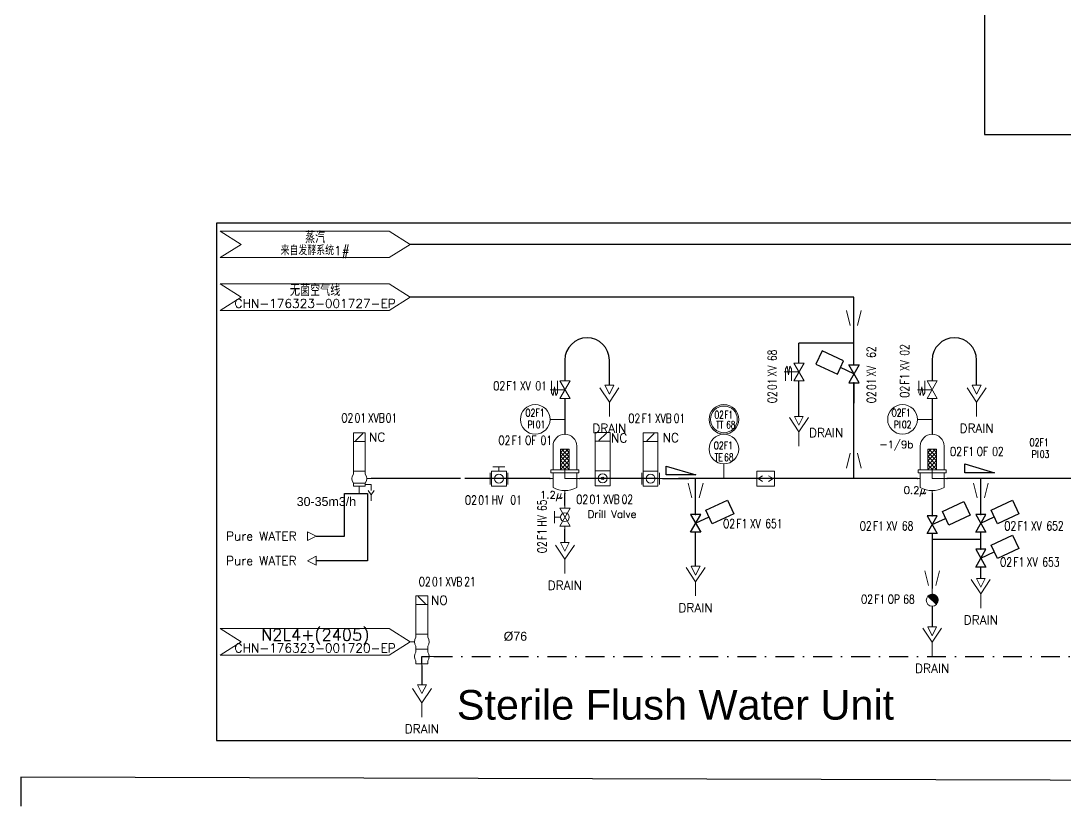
# Model space of a CAD drawing. Header units: inches. Extents: x 14542 to 16164, y 23460 to 24887.
# Drawn here: x 14541.6 to 14893.7, y 24093.5 to 24358.4 of the extents above; entities that cross this region are included whole.
import ezdxf
from ezdxf.enums import TextEntityAlignment as Align

# ---------------------------------------------------------------- set-up
doc = ezdxf.new("R2010")
doc.units = ezdxf.units.IN
doc.header["$MEASUREMENT"] = 0
doc.linetypes.add('ACAD_ISO02W100', pattern=[15, 12, -3])
doc.linetypes.add('DASHDOT2', pattern=[12.7, 6.35, -3.175, 0, -3.175])
for name, color, linetype, lineweight in [('19 Pipe Process', 30, 'Continuous', 30), ('31 Equipment', 7, 'Continuous', 9), ('43 TXT English', 7, 'Continuous', 9), ('44 TXT French', 7, 'Continuous', 9), ('AM_0', 7, 'Continuous', 30)]:
    doc.layers.add(name, color=color, linetype=linetype, lineweight=lineweight)
for name, color, linetype in [('DIAMETRE', 7, 'Continuous'), ('MATERIEL-DIVERS', 7, 'Continuous'), ('REPERES', 7, 'Continuous'), ('TANK', 7, 'Continuous'), ('techn-data', 7, 'Continuous'), ('TEXTES', 7, 'Continuous'), ('TUYAUTERIE-AIR', 3, 'Continuous'), ('TUYAUTERIE-EAU', 5, 'Continuous'), ('TUYAUTERIE-EGOUT', 32, 'Continuous'), ('TUYAUTERIE-GAZ', 3, 'Continuous'), ('TUYAUTERIE-NEP', 4, 'DASHDOT2'), ('TUYAUTERIE-VAPEUR', 6, 'Continuous'), ('TUYAUTERIE-VAPEUR PROCESS', 6, 'Continuous'), ('VANNES', 7, 'Continuous'), ('ZN', 1, 'Continuous')]:
    doc.layers.add(name, color=color, linetype=linetype)
doc.layers.get('REPERES').off()
doc.styles.add('ARIAL', font='arial.ttf')
doc.styles.add('ROMANS', font='ROMANS.SHX')
doc.styles.get("Standard").update_dxf_attribs({"font": 'arial.ttf'})
doc.styles.add('USER1', font='TXT.SHX', dxfattribs={"bigfont": 'gbcbig.shx'})

# ---------------------------------------------------------------- blocks, each defined once
blk = doc.blocks.new('APV-VLV-SSEAT-SW43-41')
at = {"layer": '31 Equipment', "ltscale": 38}
for p, q in [((1.25, 20.25), (-1.25, 17.75)), ((-2, 7.5), (-2, 6.5)), ((2, 7.5), (2, 6.5)), ((2.5, 5), (4, 5)), ((-2.5, 0), (-4, 0)), ((-2, 2.5), (-2, 3.5)), ((-2, 2.5), (2, 2.5)), ((-2, 2.5), (-2, 1.5)), ((2, 2.5), (2, 3.5)), ((2, 2.5), (2, 1.5)), ((-2, -1.5), (-2, -2.5)), ((-2, -2.5), (2, -2.5)), ((0, -2.5), (0, -5)), ((2, -1.5), (2, -2.5))]:
    blk.add_line(p, q, dxfattribs=at)
at = {"layer": '31 Equipment', "lineweight": 30}
for p, q in [((0, 0), (-2.5, 0)), ((0, -2.5), (0, 0))]:
    blk.add_line(p, q, dxfattribs=at)
at = {"layer": '31 Equipment', "ltscale": 38}
for points in [[(-2, 17.5), (2, 17.5), (2, 20.5), (-2, 20.5)], [(-2, 7.5), (2, 7.5), (2, 17.5), (-2, 17.5)]]:
    blk.add_lwpolyline(points, close=True, dxfattribs=at)
for centre, start, end in [((0, 5), 143.1301, 216.8699), ((0, 5), 323.1301, 36.8699), ((0, 0), 143.1301, 216.8699), ((0, 0), 323.1301, 36.8699)]:
    blk.add_arc(centre, 2.5, start, end, dxfattribs=at)
blk = doc.blocks.new('APV-SIGN-ARW-FLOW-1')
at = {"layer": '31 Equipment'}
for p, q in [((-1.5, -1.5), (-1.5, 1.5)), ((-1.5, 1.5), (1.5, 0)), ((1.5, 0), (-1.5, -1.5))]:
    blk.add_line(p, q, dxfattribs=at)
blk = doc.blocks.new('APV-FTG-GEN-DRAIN-1')
at = {"layer": '31 Equipment'}
for p, q in [((-3.2, 9.61), (0, 4.81)), ((0, 4.81), (3.2, 9.61)), ((0, 0), (0, 4.81))]:
    blk.add_line(p, q, dxfattribs=at)
at = {"layer": '43 TXT English', "style": 'ROMANS'}
blk.add_attdef('DRAIN', text='', height=3, dxfattribs=at).set_placement((0, -4), align=Align.MIDDLE)
at = {"layer": '44 TXT French', "style": 'ROMANS'}
blk.add_attdef('EGOUT', text='', height=3, dxfattribs=at).set_placement((0, -4), align=Align.MIDDLE)
blk = doc.blocks.new('*X79')
at = {"color": 0}
for p, q in [((688.5, 377.37), (691.13, 380)), ((688.5, 378.79), (689.71, 380)), ((688.5, 375.96), (691.5, 378.96)), ((688.5, 374.54), (691.5, 377.54)), ((688.5, 373.13), (691.5, 376.13)), ((689.78, 373), (691.5, 374.72)), ((691.2, 373), (691.5, 373.3))]:
    blk.add_line(p, q, dxfattribs=at)
blk = doc.blocks.new('APV-FILT-GEN-2')
at = {"layer": '31 Equipment'}
for p, q in [((-4, 3), (-4, 11)), ((4, 11), (4, 3)), ((-1.5, 10), (-1.5, 3)), ((1.5, 10), (-1.5, 10)), ((1.5, 3), (1.5, 10)), ((0, 0), (-5, 0)), ((-4.68, 3), (-4.68, 2)), ((4.68, 3), (-4.68, 3)), ((4.68, 2), (-4.68, 2)), ((-4, -3), (-4, 2)), ((0, 3), (0, 0)), ((4, 2), (4, -3)), ((4, 0), (5, 0)), ((4.68, 3), (4.68, 2)), ((0, -4), (0, -5))]:
    blk.add_line(p, q, dxfattribs=at)
for centre, radius, start, end in [((0, 11), 4, 0, 180), ((0, 4.5), 8.5, 241.9275, 298.0725)]:
    blk.add_arc(centre, radius, start, end, dxfattribs=at)
at = {"layer": '31 Equipment', "ltscale": 38}
for p in [(0, 15), (-5, 0), (5, 0), (0, -5)]:
    blk.add_point(p, dxfattribs=at)
at = {"layer": '31 Equipment'}
blk.add_blockref('*X79', (-690, -370), dxfattribs=at)
at = {"layer": '31 Equipment', "extrusion": (0, 0, -1), "zscale": -1}
blk.add_blockref('*X79', (-690, -370), dxfattribs=at)
blk = doc.blocks.new('APV-VLV-SOLV-22-1')
at = {"layer": '31 Equipment', "linetype": 'ACAD_ISO02W100', "ltscale": 38}
for p, q in [((-1, 4.5), (-2, 4)), ((-2, 4), (1, 3.5)), ((3, 4.5), (-1, 4.5)), ((0, 0), (0, 5)), ((-2, 3), (1, 3.5)), ((-1, 2.5), (-2, 3)), ((3, 2.5), (-1, 2.5))]:
    blk.add_line(p, q, dxfattribs=at)
at = {"layer": '31 Equipment', "ltscale": 38}
for p, q in [((-3, 0), (-4, 0)), ((3, 0), (4, 0))]:
    blk.add_line(p, q, dxfattribs=at)
at = {"layer": '31 Equipment'}
for p, q in [((-3, 1.734), (-3, -1.734)), ((-3, -1.734), (3, 1.734)), ((3, -1.734), (-3, 1.734)), ((3, 1.734), (3, -1.734))]:
    blk.add_line(p, q, dxfattribs=at)
blk = doc.blocks.new('APV-INS-M-L-PI')
at = {"layer": '31 Equipment', "color": 7}
blk.add_line((0, -5), (0, -10), dxfattribs=at)
blk.add_circle((0, 0), 5, dxfattribs=at)
blk = doc.blocks.new('PENTE-G')
at = {"layer": 'MATERIEL-DIVERS'}
blk.add_lwpolyline([(-5, 2), (5, 2), (5, 5), (-5, 2)], dxfattribs=at)
blk = doc.blocks.new('APV-VLV-BFLY-SVS-3')
at = {"layer": '31 Equipment', "ltscale": 38}
for p, q in [((1.25, 15.25), (-1.25, 12.75)), ((-2.5, 0), (-4, 0)), ((2.5, 2.5), (-2.5, 2.5)), ((-2.5, 2.5), (-2.5, -2.5)), ((2.5, -2.5), (2.5, 2.5)), ((2.5, 0), (4, 0)), ((-2.5, -2.5), (2.5, -2.5))]:
    blk.add_line(p, q, dxfattribs=at)
at = {"layer": '31 Equipment'}
for p, q in [((-3, 2), (-3, -2)), ((3, -2), (3, 2))]:
    blk.add_line(p, q, dxfattribs=at)
at = {"layer": '31 Equipment', "ltscale": 38}
for points in [[(-2.5, 12.5), (2.5, 12.5), (2.5, 15.5), (-2.5, 15.5)], [(-2.5, 2.5), (2.5, 2.5), (2.5, 12.5), (-2.5, 12.5)]]:
    blk.add_lwpolyline(points, close=True, dxfattribs=at)
blk.add_circle((0, 0), 1.5, dxfattribs=at)
blk = doc.blocks.new('APV-OTH-GEN-CLOSEST-1')
at = {"layer": '31 Equipment'}
for p, q in [((-3, -2.5), (-3, 2.5)), ((-3, 2.5), (3, 2.5)), ((-1, 1), (-2.5, 0)), ((-2.5, 0), (2.5, 0)), ((-2.5, 0), (-1, -1)), ((2.5, 0), (1, 1)), ((2.5, 0), (1, -1)), ((3, -2.5), (3, 2.5)), ((-3, -2.5), (3, -2.5))]:
    blk.add_line(p, q, dxfattribs=at)
blk = doc.blocks.new('APV-VLVM-BALL-KHV+MF-1')
at = {"layer": '31 Equipment', "ltscale": 38}
for p, q in [((-3, 0), (-4, 0)), ((3, 0), (4, 0))]:
    blk.add_line(p, q, dxfattribs=at)
at = {"layer": '31 Equipment'}
for p, q in [((-3, 1.734), (-3, -1.734)), ((-3, -1.734), (3, 1.734)), ((3, -1.734), (-3, 1.734)), ((-2, 3.5), (2, 3.5)), ((0, 1.5), (0, 3.5)), ((3, 1.734), (3, -1.734))]:
    blk.add_line(p, q, dxfattribs=at)
blk.add_circle((0, 0), 1.5, dxfattribs=at)
blk = doc.blocks.new('APV-INS-M-L-TE')
at = {"layer": '31 Equipment', "color": 7}
blk.add_line((0, -5), (0, -10), dxfattribs=at)
blk.add_circle((0, 0), 5, dxfattribs=at)
blk = doc.blocks.new('APV-INS-F-L-TT')
at = {"layer": '31 Equipment'}
for radius in [5, 4.5]:
    blk.add_circle((0, 0), radius, dxfattribs=at)
blk = doc.blocks.new('APV-FCE-GEN-STMTRAP-1')
at = {"layer": '31 Equipment'}
h = blk.add_hatch(dxfattribs=at)
h.set_pattern_fill('ANSI31', color=256, scale=0.01, style=0)
h.set_pattern_definition([(45, (-4, 0), (-0.02245064, 0.02245064), [])])
h.paths.add_polyline_path([(1.41, 1.42), (-1.42, -1.41, 1.002832)])
at = {"layer": '31 Equipment', "linetype": 'ACAD_ISO02W100', "ltscale": 38}
for p, q in [((-2, 0), (-4, 0)), ((2, 0), (4, 0))]:
    blk.add_line(p, q, dxfattribs=at)
at = {"layer": '31 Equipment', "color": 7}
blk.add_line((1.41, 1.42), (-1.42, -1.41), dxfattribs=at)
for start, end in [(45.2431, 224.7569), (224.8381, 45.1623)]:
    blk.add_arc((0, 0), 2, start, end, dxfattribs=at)
blk = doc.blocks.new('APV-FCE-GEN-REDCON-1')
at = {"layer": '31 Equipment', "color": 7}
for p, q in [((-2.5, 2.5), (2.5, 1.25)), ((2.5, 1.25), (2.5, 1.25)), ((2.5, -1.25), (-2.5, -2.5))]:
    blk.add_line(p, q, dxfattribs=at)
blk = doc.blocks.new('VANNE SIEGE INCLINE')
at = {"color": 7}
for p, q in [((-3, 1.73), (-3, -1.73)), ((-3, -1.73), (3, 1.73)), ((3, -1.73), (-3, 1.73)), ((3, 1.73), (3, -1.73))]:
    blk.add_line(p, q, dxfattribs=at)
at = {"color": 7, "extrusion": (-1, 0, 0)}
blk.add_point((-3, 0), dxfattribs=at)
at = {"color": 7, "extrusion": (1, 0, 0)}
blk.add_point((3, 0), dxfattribs=at)
at = {"layer": 'VANNES'}
for p, q in [((3.23, 12.84), (-0.15, 5.59)), ((7.76, 10.73), (3.23, 12.84)), ((4.38, 3.47), (7.76, 10.73)), ((-0.15, 5.59), (4.38, 3.47)), ((0, 0), (2.11, 4.53))]:
    blk.add_line(p, q, dxfattribs=at)
blk = doc.blocks.new('APV-SIGN-ARW-DWG-1')
at = {"layer": '31 Equipment'}
for p, q in [((-32, 4.49), (25, 4.49)), ((-32, 4.49), (-25, 0)), ((25, 4.49), (32, 0)), ((-25, 0), (-32, -4.49)), ((32, 0), (25, -4.49)), ((-32, -4.49), (25, -4.49))]:
    blk.add_line(p, q, dxfattribs=at)
at = {"layer": '31 Equipment', "style": 'ROMANS', "width": 0.8}
for tag, p in [('TEXT1', (0, 0.37)), ('TEXT2', (0, -3.63))]:
    blk.add_attdef(tag, text='', height=3, dxfattribs=at).set_placement(p, align=Align.CENTER)
blk = doc.blocks.new('REPINS')
at = {"layer": 'TEXTES', "style": 'ROMANS', "width": 0.75}
for tag, p in [('ZONE', (-3.3, 1)), ('SOUSZONE', (0.1, 1)), ('NUM', (0.2, -3))]:
    blk.add_attdef(tag, p, '', height=2.5, dxfattribs=at)
blk.add_attdef('ELEMENT', text='', height=2.5, dxfattribs=at).set_placement((-0.2, -3), align=Align.RIGHT)
blk = doc.blocks.new('REPNORM')
at = {"layer": 'TEXTES', "style": 'ROMANS', "width": 0.75}
for tag, p in [('ZONE', (-9.75, -1.25)), ('SOUSZONE', (-5.25, -1.25)), ('ELEMENT', (0, -1.25)), ('NUM', (4.5, -1.25))]:
    blk.add_attdef(tag, p, '', height=3, dxfattribs=at)
blk = doc.blocks.new('REPNORM1')
at = {"layer": 'TEXTES', "style": 'ROMANS', "width": 0.75}
for tag, p in [('ZONE', (-9.75, -1.25)), ('SOUSZONE', (-5.25, -1.25)), ('ELEMENT', (-0.75, -1.25)), ('NUM', (5.59, -1.22))]:
    blk.add_attdef(tag, p, '', height=3, dxfattribs=at)
blk = doc.blocks.new('REPINS2')
at = {"layer": 'TEXTES', "style": 'ROMANS', "width": 0.7}
for tag, p in [('ZONE', (-3.35, 0.8)), ('SOUSZONE', (0.05, 0.8)), ('NUM', (0.7, -2.6))]:
    blk.add_attdef(tag, p, '', height=2.5, dxfattribs=at)
blk.add_attdef('ELEMENT', text='', height=2.5, dxfattribs=at).set_placement((-1.56, -2.59), align=Align.CENTER)
blk = doc.blocks.new('APV-VLV-BFLY-SV-3')
at = {"layer": '31 Equipment', "ltscale": 38}
for p, q in [((1.25, 15.25), (-1.25, 12.75)), ((-4, 0), (-2.5, 0)), ((-2.5, 2.5), (2.5, 2.5)), ((-2.5, -2.5), (-2.5, 2.5)), ((2.5, -2.5), (2.5, 2.5)), ((2.5, 0), (4, 0)), ((-2.5, -2.5), (2.5, -2.5))]:
    blk.add_line(p, q, dxfattribs=at)
for points in [[(-2.5, 12.5), (2.5, 12.5), (2.5, 15.5), (-2.5, 15.5)], [(-2.5, 2.5), (2.5, 2.5), (2.5, 12.5), (-2.5, 12.5)]]:
    blk.add_lwpolyline(points, close=True, dxfattribs=at)
blk.add_circle((0, 0), 1.5, dxfattribs=at)
blk = doc.blocks.new('APV-VLV-SSEAT-SWCIP41-3')
at = {"layer": '31 Equipment', "ltscale": 38}
for p, q in [((1.25, 15.25), (-1.25, 12.75)), ((-2, 2.5), (-2, 1.5)), ((2, 2.5), (2, 1.5)), ((2.5, 0), (4, 0)), ((-2, -1.5), (2, -1.5)), ((-2, -2.5), (-2, -1.5)), ((-2, -2.5), (2, -2.5)), ((0, -2.5), (0, -5)), ((2, -2.5), (2, -1.5)), ((2, -2), (4, -2)), ((4, -2), (4, -4)), ((4, -5.5), (3, -4)), ((5, -4), (4, -5.5)), ((4, -5.5), (4, -7.5))]:
    blk.add_line(p, q, dxfattribs=at)
for points in [[(-2, 12.5), (2, 12.5), (2, 15.5), (-2, 15.5)], [(-2, 2.5), (2, 2.5), (2, 12.5), (-2, 12.5)]]:
    blk.add_lwpolyline(points, close=True, dxfattribs=at)
for start, end in [(143.1301, 216.8699), (323.1301, 36.8699)]:
    blk.add_arc((0, 0), 2.5, start, end, dxfattribs=at)
blk = doc.blocks.new('APV-VLVM-BFLY-SVS-1')
at = {"layer": '31 Equipment', "ltscale": 38}
for p, q in [((-2, 4), (2, 4)), ((0, 2.5), (0, 4)), ((-2.5, 0), (-4, 0)), ((2.5, 2.5), (-2.5, 2.5)), ((-2.5, 2.5), (-2.5, -2.5)), ((2.5, -2.5), (2.5, 2.5)), ((2.5, 0), (4, 0)), ((-2.5, -2.5), (2.5, -2.5))]:
    blk.add_line(p, q, dxfattribs=at)
at = {"layer": '31 Equipment'}
for p, q in [((-3, 2), (-3, -2)), ((3, -2), (3, 2))]:
    blk.add_line(p, q, dxfattribs=at)
at = {"layer": '31 Equipment', "ltscale": 38}
blk.add_circle((0, 0), 1.5, dxfattribs=at)

msp = doc.modelspace()

# ---------------------------------------------------------------- linework, layer by layer
msp.add_circle((14737.79, 24204.12), 0.428)
at = {"layer": '19 Pipe Process'}
for p, q in [((14866.59, 24470.14), (14866.59, 24320.14)), ((14866.59, 24320.14), (15376.59, 24320.14))]:
    msp.add_line(p, q, dxfattribs=at)
at = {"layer": 'TANK', "color": 3}
for p, q in [((14803.95, 24243), (14803.95, 24249.7)), ((14803.95, 24225), (14803.95, 24237))]:
    msp.add_line(p, q, dxfattribs=at)
at = {"layer": 'TANK', "color": 2}
msp.add_lwpolyline([(15107.54, 24290.16), (14967.49, 24290.16), (14967.49, 24290.16), (14607.5, 24290.16), (14607.5, 24115.66), (15107.54, 24115.66), (15107.54, 24290.16)], dxfattribs=at)
at = {"layer": 'TUYAUTERIE-AIR'}
for p, q in [((14822.51, 24265.22), (14672.81, 24265.22)), ((14822.51, 24242.36), (14822.51, 24265.22)), ((14822.51, 24204), (14822.51, 24236.36))]:
    msp.add_line(p, q, dxfattribs=at)
at = {"layer": 'TUYAUTERIE-EAU'}
for p, q in [((14725.03, 24244), (14725.03, 24237)), ((14740.03, 24235.5), (14740.03, 24244)), ((14848.9, 24244), (14848.9, 24237)), ((14863.9, 24235.5), (14863.9, 24244)), ((14822.51, 24236.48), (14822.51, 24229.48)), ((14725.03, 24231), (14725.03, 24219)), ((14848.9, 24231), (14848.9, 24219)), ((14663.77, 24204), (14659.7, 24204)), ((14677.04, 24204), (14661.68, 24204)), ((14689.83, 24204), (14671.21, 24204)), ((14720.03, 24204), (14691.33, 24204)), ((14756.3, 24204), (14730.03, 24204)), ((14757.93, 24204), (14766.88, 24204)), ((14843.9, 24204), (14763.3, 24204)), ((14769.12, 24191.96), (14769.12, 24204)), ((14903.36, 24204), (14853.9, 24204)), ((14865.3, 24191.96), (14865.3, 24204)), ((14650.7, 24184.62), (14650.7, 24199)), ((14650.7, 24199), (14658.46, 24199)), ((14658.46, 24199), (14658.46, 24176.33)), ((14725.03, 24195), (14725.03, 24199)), ((14641.18, 24184.62), (14650.7, 24184.62)), ((14658.46, 24176.33), (14641.18, 24176.33))]:
    msp.add_line(p, q, dxfattribs=at)
msp.add_lwpolyline([(15119.38, 24222.28), (15120.02, 24101.68), (14541.57, 24103.36), (14541.57, 24093.55)], dxfattribs=at)
for centre in [(14732.53, 24244), (14856.4, 24244)]:
    msp.add_arc(centre, 7.5, 0, 180, dxfattribs=at)
at = {"layer": 'TUYAUTERIE-EGOUT'}
for p, q in [((14725.03, 24182.5), (14725.03, 24187)), ((14848.9, 24161), (14848.9, 24154)), ((14676.81, 24141), (14676.81, 24134.5))]:
    msp.add_line(p, q, dxfattribs=at)
at = {"layer": 'TUYAUTERIE-GAZ'}
msp.add_line((14822.51, 24249.7), (14803.95, 24249.7), dxfattribs=at)
at = {"layer": 'TUYAUTERIE-NEP'}
msp.add_line((14680.81, 24144), (14995.35, 24144), dxfattribs=at)
at = {"layer": 'TUYAUTERIE-VAPEUR'}
msp.add_line((14944.7, 24283.04), (14672.81, 24283.04), dxfattribs=at)
at = {"layer": 'TUYAUTERIE-VAPEUR PROCESS'}
for p, q in [((14848.9, 24199), (14848.9, 24191.5)), ((14769.12, 24174.43), (14769.12, 24185.96)), ((14848.9, 24185.5), (14848.9, 24167)), ((14848.9, 24183.59), (14865.3, 24183.59)), ((14865.3, 24180.2), (14865.3, 24185.96)), ((14865.3, 24170.36), (14865.3, 24174.2))]:
    msp.add_line(p, q, dxfattribs=at)

# ---------------------------------------------------------------- block references
at = {"layer": '31 Equipment', "xscale": -1, "rotation": 90}
for name, p in [('APV-VLV-SOLV-22-1', (14803.95, 24240)), ('APV-SIGN-ARW-FLOW-1', (14803.95, 24223.5)), ('APV-FCE-GEN-REDCON-1', (14769.12, 24200)), ('APV-FCE-GEN-REDCON-1', (14865.3, 24200)), ('APV-FCE-GEN-REDCON-1', (14848.9, 24170.43))]:
    msp.add_blockref(name, p, dxfattribs=at)
at = {"layer": '31 Equipment'}
ref = msp.add_blockref('APV-FTG-GEN-DRAIN-1', (14803.95, 24215), dxfattribs=dict(at, xscale=-1))
ref.add_attrib('DRAIN', 'DRAIN', dxfattribs={"layer": '43 TXT English', "height": 3, "style": 'ROMANS'}).set_placement((14813.12, 24219.5), align=Align.MIDDLE)
ref = msp.add_blockref('APV-FTG-GEN-DRAIN-1', (14769.12, 24164.43), dxfattribs=at)
ref.add_attrib('DRAIN', 'DRAIN', dxfattribs={"layer": '43 TXT English', "height": 3, "style": 'ROMANS'}).set_placement((14769.12, 24160.43), align=Align.MIDDLE)
at = {"layer": '31 Equipment', "rotation": 270}
for p in [(14769.12, 24172.93), (14865.3, 24168.86), (14848.9, 24152.5)]:
    msp.add_blockref('APV-SIGN-ARW-FLOW-1', p, dxfattribs=at)
at = {"layer": '31 Equipment'}
ref = msp.add_blockref('APV-FTG-GEN-DRAIN-1', (14865.3, 24160.36), dxfattribs=at)
ref.add_attrib('DRAIN', 'DRAIN', dxfattribs={"layer": '43 TXT English', "height": 3, "style": 'ROMANS'}).set_placement((14865.3, 24156.36), align=Align.MIDDLE)
ref = msp.add_blockref('APV-FTG-GEN-DRAIN-1', (14848.9, 24144), dxfattribs=at)
ref.add_attrib('DRAIN', 'DRAIN', dxfattribs={"layer": '43 TXT English', "height": 3, "style": 'ROMANS'}).set_placement((14848.9, 24140), align=Align.MIDDLE)
at = {"layer": 'MATERIEL-DIVERS'}
ref = msp.add_blockref('APV-SIGN-ARW-DWG-1', (14640.81, 24283.04), dxfattribs=at)
ref.add_attrib('TEXT1', '蒸汽', dxfattribs={"layer": '31 Equipment', "height": 4, "style": 'USER1'}).set_placement((14640.81, 24283.41), align=Align.CENTER)
ref.add_attrib('TEXT2', '来自发酵系统1#', dxfattribs={"layer": '31 Equipment', "height": 3, "style": 'USER1'}).set_placement((14640.81, 24279.41), align=Align.CENTER)
ref = msp.add_blockref('APV-SIGN-ARW-DWG-1', (14640.81, 24265.22), dxfattribs=at)
ref.add_attrib('TEXT1', '无菌空气线', dxfattribs={"layer": '31 Equipment', "height": 4, "style": 'USER1'}).set_placement((14640.81, 24265.59), align=Align.CENTER)
ref.add_attrib('TEXT2', 'CHN-176323-001727-EP', dxfattribs={"layer": '31 Equipment', "height": 3, "style": 'USER1'}).set_placement((14640.81, 24261.59), align=Align.CENTER)
at = {"layer": 'MATERIEL-DIVERS', "xscale": -1}
for name, p, rotation in [('APV-FCE-GEN-REDCON-1', (14822.51, 24258.19), 90), ('VANNE SIEGE INCLINE', (14769.12, 24188.96), 270), ('VANNE SIEGE INCLINE', (14848.9, 24188.5), 270), ('VANNE SIEGE INCLINE', (14865.3, 24188.96), 270), ('APV-SIGN-ARW-FLOW-1', (14639.68, 24184.62), 180), ('VANNE SIEGE INCLINE', (14865.3, 24177.2), 270)]:
    msp.add_blockref(name, p, dxfattribs=dict(at, rotation=rotation))
at = {"layer": 'MATERIEL-DIVERS'}
ref = msp.add_blockref('APV-FTG-GEN-DRAIN-1', (14740.03, 24225), dxfattribs=at)
ref.add_attrib('DRAIN', 'DRAIN', dxfattribs={"layer": '43 TXT English', "height": 3, "style": 'ROMANS'}).set_placement((14740.03, 24221), align=Align.MIDDLE)
for name, p, rotation in [('APV-SIGN-ARW-FLOW-1', (14740.03, 24234), 270), ('APV-SIGN-ARW-FLOW-1', (14863.9, 24234), 270), ('APV-INS-M-L-PI', (14715.03, 24224), 90.00000000000001), ('APV-INS-M-L-PI', (14838.9, 24224), 90.00000000000001), ('APV-FCE-GEN-REDCON-1', (14822.51, 24210.09), 90.00000000000001), ('APV-SIGN-ARW-FLOW-1', (14725.03, 24181), 270), ('APV-SIGN-ARW-FLOW-1', (14639.68, 24176.33), 180), ('APV-SIGN-ARW-FLOW-1', (14676.81, 24133), 270)]:
    msp.add_blockref(name, p, dxfattribs=dict(at, rotation=rotation))
ref = msp.add_blockref('APV-FTG-GEN-DRAIN-1', (14863.9, 24225), dxfattribs=at)
ref.add_attrib('DRAIN', 'DRAIN', dxfattribs={"layer": '43 TXT English', "height": 3, "style": 'ROMANS'}).set_placement((14863.9, 24221), align=Align.MIDDLE)
for name, p in [('APV-INS-F-L-TT', (14778.68, 24224)), ('APV-INS-M-L-TE', (14778.68, 24214)), ('APV-OTH-GEN-CLOSEST-1', (14792.73, 24204))]:
    msp.add_blockref(name, p, dxfattribs=at)
at = {"layer": 'MATERIEL-DIVERS', "xscale": -1}
for p in [(14725.03, 24204), (14848.9, 24204)]:
    msp.add_blockref('APV-FILT-GEN-2', p, dxfattribs=at)
at = {"layer": 'MATERIEL-DIVERS'}
ref = msp.add_blockref('APV-FTG-GEN-DRAIN-1', (14725.03, 24172), dxfattribs=at)
ref.add_attrib('DRAIN', 'DRAIN', dxfattribs={"layer": '43 TXT English', "height": 3, "style": 'ROMANS'}).set_placement((14725.03, 24168), align=Align.MIDDLE)
ref = msp.add_blockref('APV-SIGN-ARW-DWG-1', (14640.81, 24149), dxfattribs=at)
ref.add_attrib('TEXT1', 'N2L4+(2405)', dxfattribs={"layer": '31 Equipment', "height": 4, "style": 'USER1'}).set_placement((14640.81, 24149.37), align=Align.CENTER)
ref.add_attrib('TEXT2', 'CHN-176323-001720-EP', dxfattribs={"layer": '31 Equipment', "height": 3, "style": 'USER1'}).set_placement((14640.81, 24145.37), align=Align.CENTER)
ref = msp.add_blockref('APV-FTG-GEN-DRAIN-1', (14676.81, 24123.6), dxfattribs=at)
ref.add_attrib('DRAIN', 'DRAIN', dxfattribs={"layer": '43 TXT English', "height": 3, "style": 'ROMANS'}).set_placement((14676.81, 24119.6), align=Align.MIDDLE)
at = {"layer": 'REPERES'}
ref = msp.add_blockref('REPNORM', (14795.21, 24239.18), dxfattribs=dict(at, rotation=90))
ref.add_attrib('ZONE', 'O2', (14796.46, 24229.43), dxfattribs={"layer": 'TEXTES', "height": 3, "rotation": 90, "style": 'ROMANS', "width": 0.75})
ref.add_attrib('SOUSZONE', '01', (14796.45, 24233.93), dxfattribs={"layer": 'TEXTES', "height": 3, "rotation": 90, "style": 'ROMANS', "width": 0.75})
ref.add_attrib('ELEMENT', 'XV', (14796.45, 24238.44), dxfattribs={"layer": 'TEXTES', "height": 3, "rotation": 90, "style": 'ROMANS', "width": 0.75})
ref.add_attrib('NUM', '68', (14796.45, 24243.68), dxfattribs={"layer": 'TEXTES', "height": 3, "rotation": 90, "style": 'ROMANS', "width": 0.75})
at = {"layer": 'REPERES', "rotation": 90}
msp.add_blockref('REPNORM1', (14828.65, 24239.16), dxfattribs=at).add_auto_attribs({'ZONE': 'O2', 'SOUSZONE': '01', 'ELEMENT': 'XV', 'NUM': '62'})
at = {"layer": 'REPERES'}
ref = msp.add_blockref('REPNORM', (14839.87, 24241.01), dxfattribs=dict(at, rotation=90))
ref.add_attrib('ZONE', 'O2', (14841.12, 24231.26), dxfattribs={"layer": 'TEXTES', "height": 3, "rotation": 90, "style": 'ROMANS', "width": 0.75})
ref.add_attrib('SOUSZONE', 'F1', (14841.12, 24235.76), dxfattribs={"layer": 'TEXTES', "height": 3, "rotation": 90, "style": 'ROMANS', "width": 0.75})
ref.add_attrib('ELEMENT', 'XV', (14841.12, 24240.28), dxfattribs={"layer": 'TEXTES', "height": 3, "rotation": 90, "style": 'ROMANS', "width": 0.75})
ref.add_attrib('NUM', '02', (14841.12, 24245.51), dxfattribs={"layer": 'TEXTES', "height": 3, "rotation": 90, "style": 'ROMANS', "width": 0.75})
ref = msp.add_blockref('REPNORM', (14710.6, 24235.05), dxfattribs=at)
ref.add_attrib('ZONE', 'O2', (14700.85, 24233.8), dxfattribs={"layer": 'TEXTES', "height": 3, "style": 'ROMANS', "width": 0.75})
ref.add_attrib('SOUSZONE', 'F1', (14705.35, 24233.8), dxfattribs={"layer": 'TEXTES', "height": 3, "style": 'ROMANS', "width": 0.75})
ref.add_attrib('ELEMENT', 'XV', (14709.86, 24233.8), dxfattribs={"layer": 'TEXTES', "height": 3, "style": 'ROMANS', "width": 0.75})
ref.add_attrib('NUM', '01', (14715.1, 24233.8), dxfattribs={"layer": 'TEXTES', "height": 3, "style": 'ROMANS', "width": 0.75})
ref = msp.add_blockref('REPNORM', (14659.37, 24224.24), dxfattribs=at)
ref.add_attrib('ZONE', 'O2', (14649.62, 24222.99), dxfattribs={"layer": 'TEXTES', "height": 3, "style": 'ROMANS', "width": 0.75})
ref.add_attrib('SOUSZONE', '01', (14654.12, 24223), dxfattribs={"layer": 'TEXTES', "height": 3, "style": 'ROMANS', "width": 0.75})
ref.add_attrib('ELEMENT', 'XVB', (14658.63, 24223), dxfattribs={"layer": 'TEXTES', "height": 3, "style": 'ROMANS', "width": 0.75})
ref.add_attrib('NUM', '01', (14664.61, 24223), dxfattribs={"layer": 'TEXTES', "height": 3, "style": 'ROMANS', "width": 0.75})
for name, p, values in [('REPINS', (14715, 24224), {'ZONE': 'O2', 'SOUSZONE': 'F1', 'ELEMENT': 'PI', 'NUM': '01'}), ('REPNORM1', (14756.14, 24224.1), {'ZONE': 'O2', 'SOUSZONE': 'F1', 'ELEMENT': 'XVB', 'NUM': '01'}), ('REPINS2', (14778.81, 24223.53), {'ZONE': 'O2', 'SOUSZONE': 'F1', 'NUM': '68', 'ELEMENT': 'TT'}), ('REPINS', (14838.5, 24224), {'ZONE': 'O2', 'SOUSZONE': 'F1', 'ELEMENT': 'PI', 'NUM': '02'}), ('REPINS', (14778.52, 24212.95), {'ZONE': 'O2', 'SOUSZONE': 'F1', 'ELEMENT': 'TE', 'NUM': '68'}), ('REPINS', (14885, 24214), {'ZONE': 'O2', 'SOUSZONE': 'F1', 'ELEMENT': 'PI', 'NUM': '03'}), ('REPNORM1', (14701.05, 24196.54), {'ZONE': 'O2', 'SOUSZONE': '01', 'ELEMENT': 'HV', 'NUM': '01'}), ('REPNORM1', (14738.59, 24196.77), {'ZONE': 'O2', 'SOUSZONE': '01', 'ELEMENT': 'XVB', 'NUM': '02'}), ('REPNORM1', (14685.5, 24169), {'ZONE': 'O2', 'SOUSZONE': '01', 'ELEMENT': 'XVB', 'NUM': '21'})]:
    msp.add_blockref(name, p, dxfattribs=at).add_auto_attribs(values)
ref = msp.add_blockref('REPNORM', (14712.35, 24216.69), dxfattribs=at)
ref.add_attrib('ZONE', 'O2', (14702.6, 24215.44), dxfattribs={"layer": 'TEXTES', "height": 3, "style": 'ROMANS', "width": 0.75})
ref.add_attrib('SOUSZONE', 'F1', (14707.1, 24215.44), dxfattribs={"layer": 'TEXTES', "height": 3, "style": 'ROMANS', "width": 0.75})
ref.add_attrib('ELEMENT', 'OF', (14711.62, 24215.44), dxfattribs={"layer": 'TEXTES', "height": 3, "style": 'ROMANS', "width": 0.75})
ref.add_attrib('NUM', '01', (14716.85, 24215.44), dxfattribs={"layer": 'TEXTES', "height": 3, "style": 'ROMANS', "width": 0.75})
ref = msp.add_blockref('REPNORM', (14864.63, 24212.91), dxfattribs=at)
ref.add_attrib('ZONE', 'O2', (14854.88, 24211.66), dxfattribs={"layer": 'TEXTES', "height": 3, "style": 'ROMANS', "width": 0.75})
ref.add_attrib('SOUSZONE', 'F1', (14859.38, 24211.67), dxfattribs={"layer": 'TEXTES', "height": 3, "style": 'ROMANS', "width": 0.75})
ref.add_attrib('ELEMENT', 'OF', (14863.89, 24211.67), dxfattribs={"layer": 'TEXTES', "height": 3, "style": 'ROMANS', "width": 0.75})
ref.add_attrib('NUM', '02', (14869.13, 24211.67), dxfattribs={"layer": 'TEXTES', "height": 3, "style": 'ROMANS', "width": 0.75})
ref = msp.add_blockref('REPNORM', (14717.6, 24188.59), dxfattribs=dict(at, rotation=90.00007601983033))
ref.add_attrib('ZONE', 'O2', (14718.85, 24178.84), dxfattribs={"layer": 'TEXTES', "height": 3, "rotation": 90.0001, "style": 'ROMANS', "width": 0.75})
ref.add_attrib('SOUSZONE', 'F1', (14718.85, 24183.34), dxfattribs={"layer": 'TEXTES', "height": 3, "rotation": 90.0001, "style": 'ROMANS', "width": 0.75})
ref.add_attrib('ELEMENT', 'HV', (14718.85, 24187.85), dxfattribs={"layer": 'TEXTES', "height": 3, "rotation": 90.0001, "style": 'ROMANS', "width": 0.75})
ref.add_attrib('NUM', '65', (14718.85, 24193.09), dxfattribs={"layer": 'TEXTES', "height": 3, "rotation": 90.0001, "style": 'ROMANS', "width": 0.75})
ref = msp.add_blockref('REPNORM', (14788.13, 24188.6), dxfattribs=at)
ref.add_attrib('ZONE', 'O2', (14778.38, 24187.35), dxfattribs={"layer": 'TEXTES', "height": 3, "style": 'ROMANS', "width": 0.75})
ref.add_attrib('SOUSZONE', 'F1', (14782.88, 24187.35), dxfattribs={"layer": 'TEXTES', "height": 3, "style": 'ROMANS', "width": 0.75})
ref.add_attrib('ELEMENT', 'XV', (14787.4, 24187.35), dxfattribs={"layer": 'TEXTES', "height": 3, "style": 'ROMANS', "width": 0.75})
ref.add_attrib('NUM', '651', (14792.63, 24187.35), dxfattribs={"layer": 'TEXTES', "height": 3, "style": 'ROMANS', "width": 0.75})
ref = msp.add_blockref('REPNORM', (14834.18, 24187.79), dxfattribs=at)
ref.add_attrib('ZONE', 'O2', (14824.43, 24186.54), dxfattribs={"layer": 'TEXTES', "height": 3, "style": 'ROMANS', "width": 0.75})
ref.add_attrib('SOUSZONE', 'F1', (14828.93, 24186.55), dxfattribs={"layer": 'TEXTES', "height": 3, "style": 'ROMANS', "width": 0.75})
ref.add_attrib('ELEMENT', 'XV', (14833.44, 24186.55), dxfattribs={"layer": 'TEXTES', "height": 3, "style": 'ROMANS', "width": 0.75})
ref.add_attrib('NUM', '68', (14838.68, 24186.55), dxfattribs={"layer": 'TEXTES', "height": 3, "style": 'ROMANS', "width": 0.75})
ref = msp.add_blockref('REPNORM', (14882.94, 24187.81), dxfattribs=at)
ref.add_attrib('ZONE', 'O2', (14873.19, 24186.56), dxfattribs={"layer": 'TEXTES', "height": 3, "style": 'ROMANS', "width": 0.75})
ref.add_attrib('SOUSZONE', 'F1', (14877.69, 24186.57), dxfattribs={"layer": 'TEXTES', "height": 3, "style": 'ROMANS', "width": 0.75})
ref.add_attrib('ELEMENT', 'XV', (14882.2, 24186.57), dxfattribs={"layer": 'TEXTES', "height": 3, "style": 'ROMANS', "width": 0.75})
ref.add_attrib('NUM', '652', (14887.44, 24186.57), dxfattribs={"layer": 'TEXTES', "height": 3, "style": 'ROMANS', "width": 0.75})
ref = msp.add_blockref('REPNORM', (14881.55, 24175.62), dxfattribs=at)
ref.add_attrib('ZONE', 'O2', (14871.8, 24174.37), dxfattribs={"layer": 'TEXTES', "height": 3, "style": 'ROMANS', "width": 0.75})
ref.add_attrib('SOUSZONE', 'F1', (14876.3, 24174.37), dxfattribs={"layer": 'TEXTES', "height": 3, "style": 'ROMANS', "width": 0.75})
ref.add_attrib('ELEMENT', 'XV', (14880.81, 24174.37), dxfattribs={"layer": 'TEXTES', "height": 3, "style": 'ROMANS', "width": 0.75})
ref.add_attrib('NUM', '653', (14886.05, 24174.37), dxfattribs={"layer": 'TEXTES', "height": 3, "style": 'ROMANS', "width": 0.75})
ref = msp.add_blockref('REPNORM', (14834.63, 24163.1), dxfattribs=at)
ref.add_attrib('ZONE', 'O2', (14824.88, 24161.85), dxfattribs={"layer": 'TEXTES', "height": 3, "style": 'ROMANS', "width": 0.75})
ref.add_attrib('SOUSZONE', 'F1', (14829.38, 24161.85), dxfattribs={"layer": 'TEXTES', "height": 3, "style": 'ROMANS', "width": 0.75})
ref.add_attrib('ELEMENT', 'OP', (14833.9, 24161.85), dxfattribs={"layer": 'TEXTES', "height": 3, "style": 'ROMANS', "width": 0.75})
ref.add_attrib('NUM', '68', (14839.13, 24161.85), dxfattribs={"layer": 'TEXTES', "height": 3, "style": 'ROMANS', "width": 0.75})
at = {"layer": 'TUYAUTERIE-VAPEUR PROCESS', "rotation": 90.00000000000001}
msp.add_blockref('APV-FCE-GEN-STMTRAP-1', (14848.9, 24163), dxfattribs=at)
at = {"layer": 'VANNES', "rotation": 90.00000000000001}
for name, p in [('VANNE SIEGE INCLINE', (14822.51, 24239.36)), ('APV-VLV-SOLV-22-1', (14725.03, 24234)), ('APV-VLV-SOLV-22-1', (14848.9, 24234)), ('APV-VLVM-BALL-KHV+MF-1', (14725.03, 24191))]:
    msp.add_blockref(name, p, dxfattribs=at)
at = {"layer": 'VANNES'}
for name, p in [('APV-VLV-SSEAT-SWCIP41-3', (14655.7, 24204)), ('APV-VLV-BFLY-SV-3', (14737.79, 24204.12)), ('APV-VLV-BFLY-SVS-3', (14753.93, 24204)), ('APV-VLVM-BFLY-SVS-1', (14702.79, 24204))]:
    msp.add_blockref(name, p, dxfattribs=at)
at = {"layer": 'VANNES', "xscale": -1}
for name, p in [('PENTE-G', (14764.18, 24203.26)), ('PENTE-G', (14864.91, 24204)), ('APV-VLV-SSEAT-SW43-41', (14676.81, 24144))]:
    msp.add_blockref(name, p, dxfattribs=at)

# ---------------------------------------------------------------- texts
at = {"layer": 'AM_0', "insert": (14634.59, 24197.78), "char_height": 3, "attachment_point": 1}
msp.add_mtext_dynamic_manual_height_columns('30-35m3/h', width=73, gutter_width=1, heights=[0], dxfattribs=at)
at = {"layer": 'DIAMETRE'}
msp.add_text('%%C76', height=3, dxfattribs=at).set_placement((14704.38, 24149.34))
at = {"layer": 'MATERIEL-DIVERS', "char_height": 3, "attachment_point": 5, "style": 'ROMANS'}
for insert in [(14622.66, 24184.62), (14622.66, 24176.33)]:
    msp.add_mtext('Pure WATER', dxfattribs=dict(at, insert=insert))
at = {"layer": 'techn-data', "style": 'ROMANS'}
for s, p in [('-1/9b', (14836.82, 24215.55)), ('Drill Valve', (14740.93, 24192.03))]:
    msp.add_text(s, height=2.5, dxfattribs=at).set_placement(p, align=Align.MIDDLE_CENTER)
at = {"layer": 'techn-data', "char_height": 2.5, "attachment_point": 5, "style": 'ROMANS'}
for s, insert in [('0.2µ', (14843.07, 24199.67)), ('1.2µ', (14720.42, 24198.12))]:
    msp.add_mtext(s, dxfattribs=dict(at, insert=insert))
at = {"layer": 'TEXTES', "style": 'ROMANS'}
for s, p in [('NC', (14658.97, 24216.51)), ('NC', (14740.58, 24216.22)), ('NC', (14757.96, 24216.33)), ('NO', (14679.86, 24161.48))]:
    msp.add_text(s, height=3, dxfattribs=at).set_placement(p)
at = {"layer": 'ZN', "insert": (14762.33, 24127.64), "char_height": 10, "attachment_point": 5, "style": 'ARIAL'}
msp.add_mtext('Sterile Flush Water Unit', dxfattribs=at)

doc.saveas('drawing.dxf')
